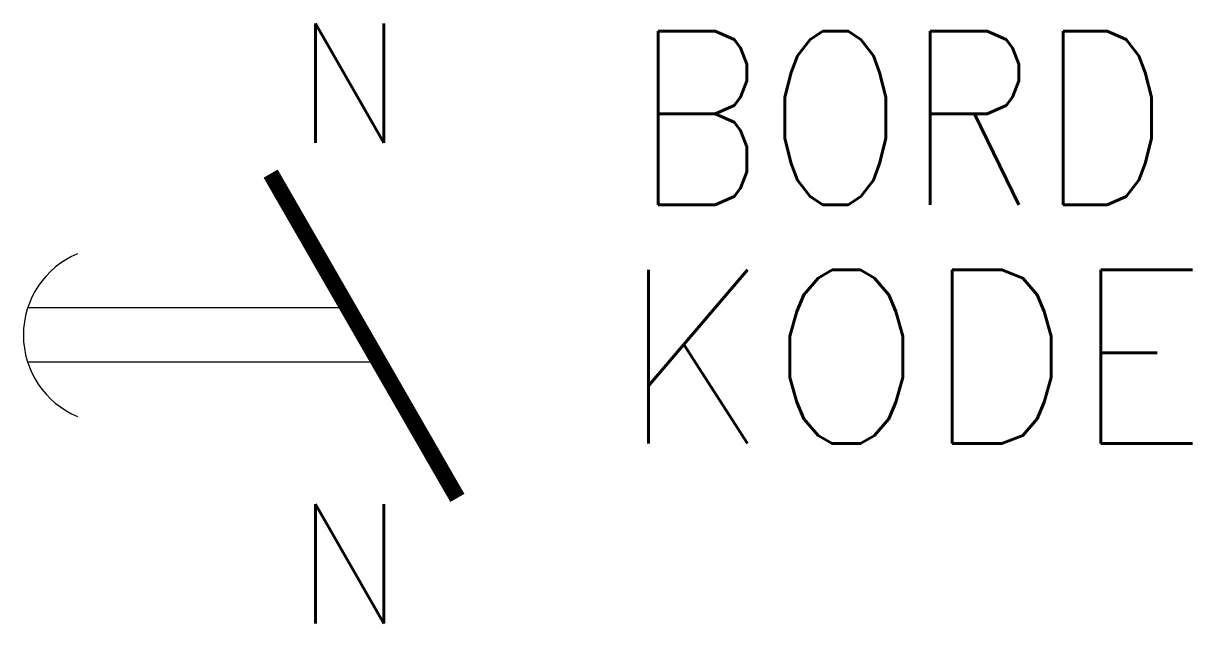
# Model space of a CAD drawing. Extents: x 27 to 48.6, y 186.7 to 197.7.
import ezdxf
from ezdxf.enums import TextEntityAlignment as Align

# ---------------------------------------------------------------- set-up
doc = ezdxf.new("R2010")
doc.units = 0
doc.header["$LTSCALE"] = 6
for name, color, linetype in [('1', 7, 'CONTINUOUS'), ('10', 1, 'CONTINUOUS'), ('11', 3, 'CONTINUOUS'), ('12', 2, 'CONTINUOUS')]:
    doc.layers.add(name, color=color, linetype=linetype)
doc.styles.get("Standard").update_dxf_attribs({"font": 'simplex', "width": 0.85})

msp = doc.modelspace()

# ---------------------------------------------------------------- linework, layer by layer
at = {"layer": '1', "color": 0}
for p, q in [((32.979, 192.5), (27.079, 192.5)), ((33.557, 191.5), (27.079, 191.5))]:
    msp.add_line(p, q, dxfattribs=at)
at = {"layer": '1', "color": 0, "const_width": 0.3}
msp.add_lwpolyline([(35, 189), (31.558, 194.976)], dxfattribs=at)
at = {"layer": '1', "color": 0}
msp.add_arc((28.625, 192), 1.625, 112.6199, 247.3801, dxfattribs=at)

# ---------------------------------------------------------------- texts
at = {"layer": '10', "color": 0, "width": 0.95}
for p in [(34, 195.544), (34, 186.684)]:
    msp.add_attdef('N', text='', height=2.2, dxfattribs=at).set_placement(p, align=Align.RIGHT)
at = {"layer": '11', "color": 0, "width": 0.85}
msp.add_attdef('BORD', (38.238, 194.401), '', height=3.2, dxfattribs=at)
at = {"layer": '12', "color": 0, "width": 0.95}
msp.add_attdef('KODE', (38, 190), '-K', height=3.2, dxfattribs=at)

doc.saveas('drawing.dxf')
